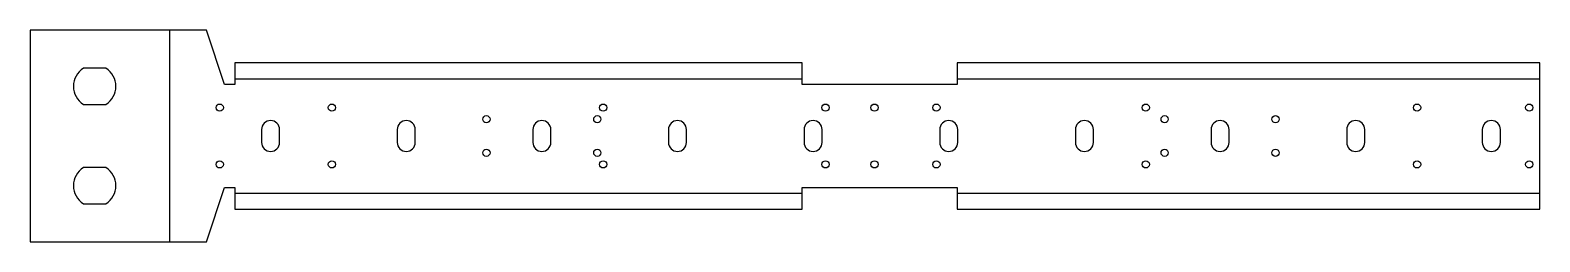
# Model space of a CAD drawing. Header units: millimetres. Extents: x -327 to 258, y -41 to 41.
import ezdxf

# ---------------------------------------------------------------- set-up
doc = ezdxf.new("R2010")
doc.units = ezdxf.units.MM
doc.layers.add('CORTE', color=7, linetype='Continuous')
doc.layers.add('EIXOS_DOBRA', color=1, linetype='Continuous')

msp = doc.modelspace()

# ---------------------------------------------------------------- linework, layer by layer
at = {"layer": 'CORTE'}
msp.add_lwpolyline([(-327.4, -41), (-259, -41), (-252, -20), (-248, -20), (-248, -28.4), (-28, -28.4), (-28, -20), (32, -20), (32, -28.4), (258, -28.4), (258, 28.4), (32, 28.4), (32, 20), (-28, 20), (-28, 28.4), (-248, 28.4), (-248, 20), (-252, 20), (-259, 41), (-327.4, 41)], close=True, dxfattribs=at)
for points in [[(-306.76, 12.25), (-298.03, 12.25, 0.554848), (-298.03, 26.25), (-306.76, 26.25, 0.554848)], [(-230.69, -2.51), (-230.69, 2.51, 1), (-237.69, 2.51), (-237.69, -2.51, 1)], [(-178.09, -2.51), (-178.09, 2.51, 1), (-185.09, 2.51), (-185.09, -2.51, 1)], [(-125.49, -2.51), (-125.49, 2.51, 1), (-132.49, 2.51), (-132.49, -2.51, 1)], [(-72.89, -2.51), (-72.89, 2.51, 1), (-79.89, 2.51), (-79.89, -2.51, 1)], [(-20.29, -2.51), (-20.29, 2.51, 1), (-27.29, 2.51), (-27.29, -2.51, 1)], [(32.31, -2.51), (32.31, 2.51, 1), (25.31, 2.51), (25.31, -2.51, 1)], [(84.91, -2.51), (84.91, 2.51, 1), (77.91, 2.51), (77.91, -2.51, 1)], [(137.51, -2.51), (137.51, 2.51, 1), (130.51, 2.51), (130.51, -2.51, 1)], [(190.11, -2.51), (190.11, 2.51, 1), (183.11, 2.51), (183.11, -2.51, 1)], [(242.71, -2.51), (242.71, 2.51, 1), (235.71, 2.51), (235.71, -2.51, 1)], [(-306.76, -26.25), (-298.03, -26.25, 0.554848), (-298.03, -12.25), (-306.76, -12.25, 0.554848)]]:
    msp.add_lwpolyline(points, format="xyb", close=True, dxfattribs=at)
for centre in [(-253.9, 11), (-210.4, 11), (-105.2, 11), (-18.99, 11), (0, 11), (24.01, 11), (105.2, 11), (210.4, 11), (253.9, 11), (-150.49, 6.5), (-107.49, 6.5), (112.51, 6.5), (155.51, 6.5), (-150.49, -6.5), (-107.49, -6.5), (112.51, -6.5), (155.51, -6.5), (-253.9, -11), (-210.4, -11), (-105.2, -11), (-18.99, -11), (0, -11), (24.01, -11), (105.2, -11), (210.4, -11), (253.9, -11)]:
    msp.add_circle(centre, 1.4, dxfattribs=at)
at = {"layer": 'EIXOS_DOBRA'}
for p, q in [((-273.2, -41), (-273.2, 41)), ((-248, 22.2), (-28, 22.2)), ((32, 22.2), (258, 22.2)), ((-248, -22.2), (-28, -22.2)), ((32, -22.2), (258, -22.2))]:
    msp.add_line(p, q, dxfattribs=at)

doc.saveas('drawing.dxf')
